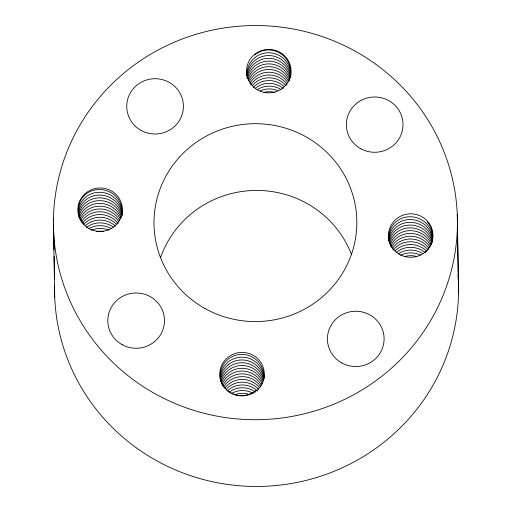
<?xml version="1.0" encoding="UTF-8"?>
<svg xmlns="http://www.w3.org/2000/svg" width="512" height="512" viewBox="0 0 512 512"><rect width="100%" height="100%" fill="white"/><g stroke="black" fill="none" stroke-linecap="round" stroke-linejoin="round"><path stroke-width="0.77" d="M457.274 214.63L458.438 281.376M457.382 227.014A202.016 197.075 -1 0 1 150.394 391.066A202.016 197.075 -1 0 1 158.477 49.805A202.016 197.075 -1 0 1 457.382 227.014L458.547 293.754M53.453 218.246L53.51 221.421M53.549 223.808L54.01 250.029M54.118 256.384L54.522 279.424M53.562 230.624L54.726 297.37M160.531 257.702A101.414 98.931 -1 0 1 255.066 190.451A101.414 98.931 -1 0 1 351.616 254.758M458.086 275.194A202.016 197.075 -1 0 1 261.83 486.381A202.016 197.075 -1 0 1 54.605 285.76M257.619 89.44A22.016 21.792 38.7 0 1 281.075 89.613M255.354 88.25A22.016 21.792 38.7 0 1 283.264 88.461M260.07 90.918A22.016 21.792 38.7 0 1 277.44 90.502M263.987 92.339A22.016 21.792 38.7 0 1 274.867 92.416M284.25 86.598A22.016 21.792 38.7 0 0 255.302 85.466A22.016 20.717 -16.5 0 0 253.312 87.322M286.893 84.141A22.016 21.792 38.7 0 0 255.206 79.904A22.016 20.717 -16.5 0 0 250.714 84.934M286.093 85.83A22.016 21.792 38.7 0 0 255.258 82.688A22.016 20.717 -16.5 0 0 252.365 85.549M287.622 82.502A22.016 21.792 38.7 0 0 255.162 77.126A22.016 20.717 -16.5 0 0 249.971 83.302M290.432 76.243A22.016 21.792 38.7 0 0 254.918 63.226A22.016 20.717 -16.5 0 0 247.104 78.189M254.771 54.88A22.016 21.792 38.7 0 1 288.653 81.28M247.053 75.405A22.016 20.717 -16.5 0 1 254.867 60.442A22.016 21.792 38.7 0 1 290.739 76.192A22.016 21.792 38.7 0 0 254.816 57.664A22.016 20.717 -16.5 0 0 247.366 77.811M247.488 78.368A22.016 20.717 -16.5 0 1 254.963 66.003A22.016 21.792 38.7 0 1 290.176 77.683M288.282 80.909A22.016 21.792 38.7 0 0 255.11 74.342A22.016 20.717 -16.5 0 0 249.306 81.702M289.837 79.142A22.016 21.792 38.7 0 0 255.014 68.787A22.016 20.717 -16.5 0 0 248.211 78.598M289.414 80.627A22.016 21.792 38.7 0 0 255.059 71.565A22.016 20.717 -16.5 0 0 248.717 80.141M91.283 230.24A22.016 20.819 19 0 1 108.627 230.067M86.586 227.398A22.016 20.819 19 0 1 113.363 227.117M88.838 228.678A22.016 20.819 19 0 1 111.078 228.448M96.525 231.507A22.016 20.819 19 0 1 103.36 231.443M83.616 224.57A22.016 20.819 19 0 1 116.39 224.211M81.248 222.221A22.016 20.819 19 0 1 117.216 219.648A22.016 21.696 -41.7 0 1 118.848 221.824M85.523 225.472A22.016 20.819 19 0 1 115.45 226.048M82.739 222.81A22.016 20.819 19 0 1 117.261 222.432A22.016 21.696 -41.7 0 1 118.112 223.494M78.771 214.432A22.016 20.819 19 0 1 94.579 198.406A22.016 20.819 19 0 1 116.973 205.747A22.016 21.696 -41.7 0 1 121.702 215.418M78.387 215.558A22.016 20.819 19 0 1 92.57 196.166A22.016 20.819 19 0 1 116.922 202.97A22.016 21.696 -41.7 0 1 122.035 215.341M83.456 223.418A22.016 20.819 19 0 1 86.003 194.035A22.016 20.819 19 0 1 116.826 197.408A22.016 21.696 -41.7 0 1 121.382 216.582M78.547 215.398A22.016 20.819 19 0 1 91.251 193.843A22.016 20.819 19 0 1 116.87 200.186A22.016 21.696 -41.7 0 1 122.022 215.296M80.589 220.595A22.016 20.819 19 0 1 117.165 216.87A22.016 21.696 -41.7 0 1 119.507 220.198M80.013 219.014A22.016 20.819 19 0 1 117.114 214.093A22.016 21.696 -41.7 0 1 120.096 218.618M78.816 217.21A22.016 20.819 19 0 1 94.624 201.19A22.016 20.819 19 0 1 117.018 208.531A22.016 21.696 -41.7 0 1 121.434 216.877M79.514 217.459A22.016 20.819 19 0 1 96.013 203.706A22.016 20.819 19 0 1 117.069 211.309A22.016 21.696 -41.7 0 1 121.088 218.355M229.702 391.814A22.016 21.792 38.7 0 1 255.437 392.006M234.592 394.784A22.016 21.792 38.7 0 1 249.408 394.426M232.064 393.152A22.016 21.792 38.7 0 1 253.152 393.306M260.89 386.899A22.016 21.792 38.7 0 0 228.422 381.523A22.016 20.717 -16.5 0 0 223.93 386.554M258.445 389.19A22.016 21.792 38.7 0 0 228.518 387.085A22.016 20.717 -16.5 0 0 226.528 388.941M259.309 387.45A22.016 21.792 38.7 0 0 228.474 384.307A22.016 20.717 -16.5 0 0 224.742 388.23M257.517 390.995A22.016 21.792 38.7 0 0 228.57 389.862A22.016 20.717 -16.5 0 0 227.546 390.765M220.32 379.802A22.016 20.717 -16.5 0 1 228.134 364.838M256.064 390.394A22.016 20.717 -16.5 0 1 226.163 389.587M224.403 387.635A22.016 20.717 -16.5 0 1 223.629 386.579M222.925 385.478A22.016 20.717 -16.5 0 1 228.032 359.277A22.016 21.792 38.7 0 1 263.584 380.486M263.955 377.805A22.016 21.792 38.7 0 0 228.083 362.061A22.016 20.717 -16.5 0 0 220.282 379.635M228.134 364.838A22.016 21.792 38.7 0 1 263.872 379.219M263.392 379.296A22.016 21.792 38.7 0 0 228.179 367.622A22.016 20.717 -16.5 0 0 220.493 381.28M221.984 384.538A22.016 20.717 -16.5 0 1 228.326 375.962A22.016 21.792 38.7 0 1 262.125 383.757M262.63 382.24A22.016 21.792 38.7 0 0 228.275 373.184A22.016 20.717 -16.5 0 0 221.472 382.995M263.053 380.755A22.016 21.792 38.7 0 0 228.23 370.4A22.016 20.717 -16.5 0 0 221.05 381.485M261.549 385.312A22.016 21.792 38.7 0 0 228.378 378.746A22.016 20.717 -16.5 0 0 222.573 386.099M400.621 255.264A22.016 20.819 19 0 1 420.448 255.066M404.429 256.557A22.016 20.819 19 0 1 416.614 256.435M398.266 253.843A22.016 20.819 19 0 1 422.822 253.587M393.344 250.042A22.016 20.819 19 0 1 427.866 249.658M395.117 250.829A22.016 20.819 19 0 1 426.003 250.496M392.538 248.333A22.016 20.819 19 0 1 427.814 246.88A22.016 21.696 -41.7 0 1 428.666 247.942M396.122 252.698A22.016 20.819 19 0 1 425.011 252.39M429.402 246.272A22.016 21.696 -41.7 0 0 427.77 244.102A22.016 20.819 19 0 0 391.802 246.669M388.998 241.318A22.016 20.819 19 0 1 402.483 220.832A22.016 20.819 19 0 1 427.475 227.411A22.016 21.696 -41.7 0 1 432.646 241.152M393.21 249.587A22.016 20.819 19 0 1 392.422 248.48M391.712 247.341A22.016 20.819 19 0 1 390.522 244.941M390.042 243.699A22.016 20.819 19 0 1 399.974 219.123A22.016 20.819 19 0 1 427.43 224.634A22.016 21.696 -41.7 0 1 432.467 241.107M432.486 241.21A22.016 21.696 -41.7 0 0 427.526 230.195A22.016 20.819 19 0 0 403.821 223.194A22.016 20.819 19 0 0 389.018 241.472M389.376 241.658A22.016 20.819 19 0 1 405.178 225.632A22.016 20.819 19 0 1 427.571 232.973A22.016 21.696 -41.7 0 1 432.307 242.643M427.379 221.856A22.016 21.696 -41.7 0 1 424.851 252.621M390.118 244.685A22.016 20.819 19 0 1 406.611 230.938A22.016 20.819 19 0 1 427.667 238.534A22.016 21.696 -41.7 0 1 431.206 244.307M430.701 245.85A22.016 21.696 -41.7 0 0 427.718 241.318A22.016 20.819 19 0 0 390.618 246.24M431.642 242.797A22.016 21.696 -41.7 0 0 427.622 235.757A22.016 20.819 19 0 0 405.894 228.275A22.016 20.819 19 0 0 389.702 243.162M204.986 308.506A101.414 98.931 -1 0 0 356.832 222.234A101.414 98.931 -1 0 0 204.435 137.146A101.414 98.931 -1 0 0 204.986 308.506M341.798 362.963A28.339 27.648 -1 0 0 384.102 338.643A28.339 27.648 -1 0 0 341.389 315.078A28.339 27.648 -1 0 0 341.798 362.963M360.717 148.704A28.339 27.648 -1 0 0 403.021 124.384A28.339 27.648 -1 0 0 360.314 100.819A28.339 27.648 -1 0 0 360.717 148.704M141.107 130.432A28.339 27.648 -1 0 0 183.411 106.112A28.339 27.648 -1 0 0 140.698 82.547A28.339 27.648 -1 0 0 141.107 130.432M122.182 344.691A28.339 27.648 -1 0 0 164.486 320.365A28.339 27.648 -1 0 0 121.779 296.806A28.339 27.648 -1 0 0 122.182 344.691M230.464 392.698A22.266 21.722 -1 0 0 264.301 374.618A22.266 21.722 -1 0 0 231.354 355.085A22.266 21.722 -1 0 0 230.464 392.698M88.55 228.275A22.266 21.722 -1 0 0 122.387 210.189A22.266 21.722 -1 0 0 89.446 190.656A22.266 21.722 -1 0 0 88.55 228.275M257.222 89.69A22.266 21.722 -1 0 0 291.059 71.61A22.266 21.722 -1 0 0 258.112 52.077A22.266 21.722 -1 0 0 257.222 89.69M399.13 254.118A22.266 21.722 -1 0 0 432.966 236.032A22.266 21.722 -1 0 0 400.019 216.499A22.266 21.722 -1 0 0 399.13 254.118"/></g></svg>
